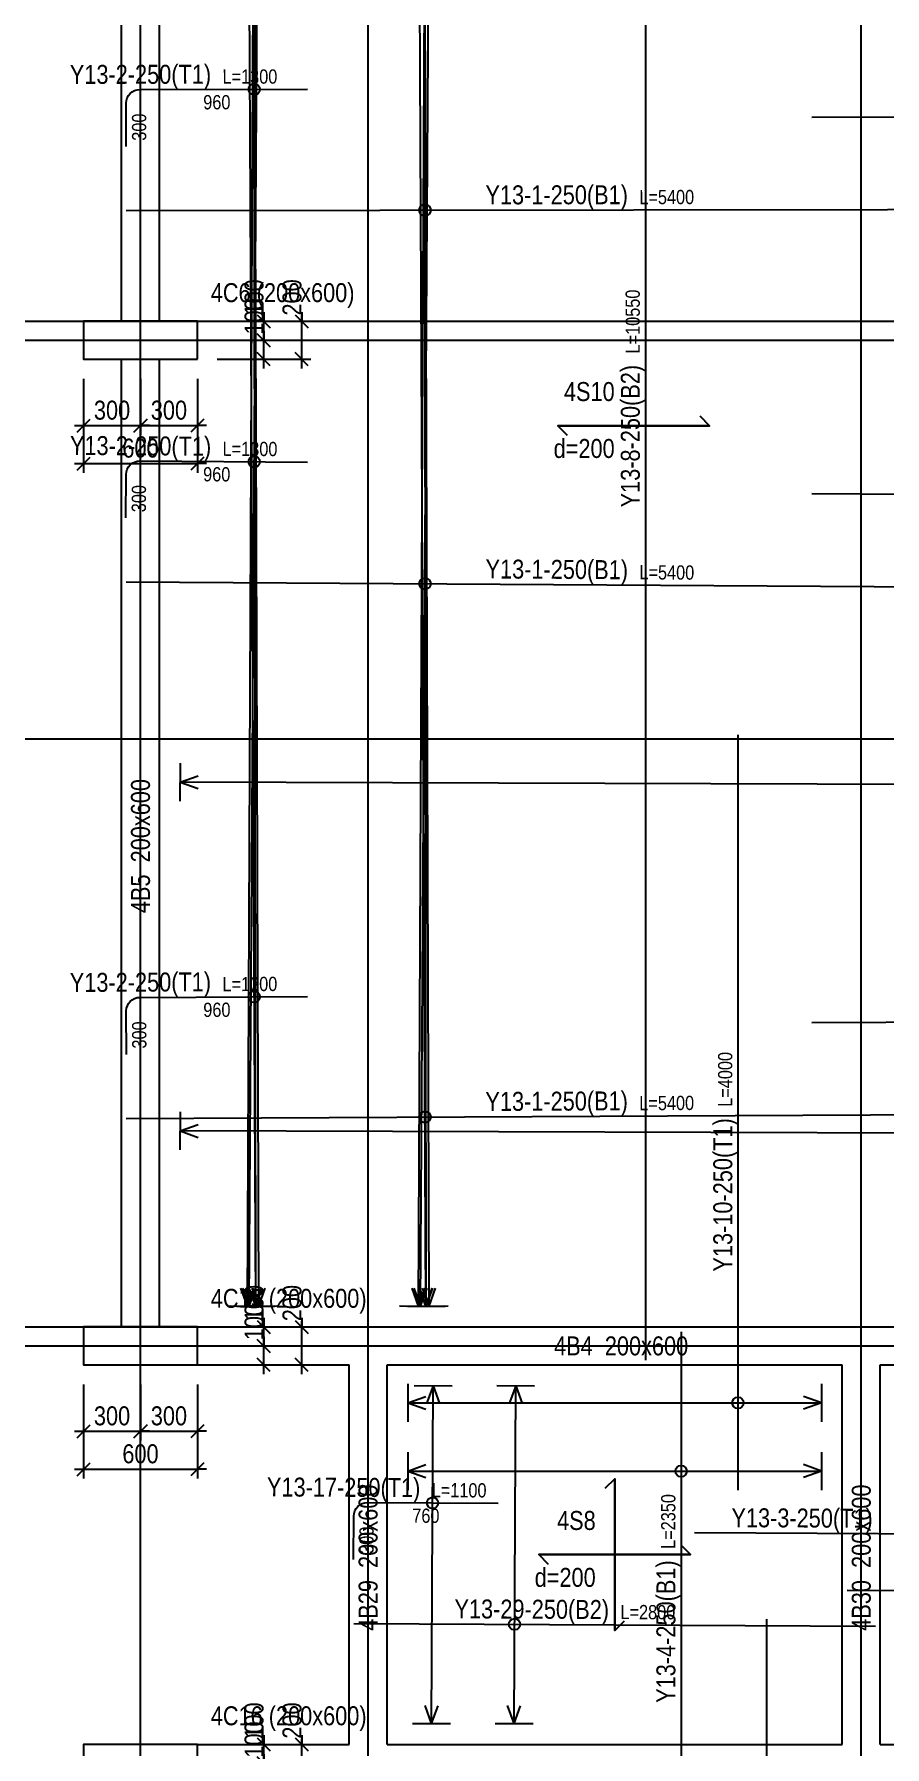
# Model space of a CAD drawing. Extents: x 0 to 206258, y -403073 to 0.
# Drawn here: x 140424 to 144908, y -28805 to -19780 of the extents above; entities that cross this region are included whole.
import ezdxf
from ezdxf.enums import TextEntityAlignment as Align
from ezdxf.lldxf.tags import DXFTag

# ---------------------------------------------------------------- set-up
doc = ezdxf.new("R2010")
doc.units = 0
doc.header["$LTSCALE"] = 1000
for name, color, linetype in [('Axis Line(Dir 1)', 8, 'CENTER2'), ('Axis Line(Dir 2)', 150, 'CENTER2'), ('Column Line', 7, 'Continuous'), ('Dimension Line', 5, 'Continuous'), ('Rebar Label', 6, 'Continuous'), ('Rebar Length Text', 8, 'Continuous'), ('Rebar Line', 7, 'Continuous'), ('Rebar Span Line', 5, 'Continuous'), ('Slab Edge Line', 5, 'Continuous'), ('Slab Label', 5, 'Continuous'), ('Top Rebar Label', 6, 'Continuous'), ('Top Rebar Length Text', 8, 'Continuous'), ('Top Rebar Line', 7, 'Continuous'), ('Top Rebar Span Line', 5, 'Continuous')]:
    doc.layers.add(name, color=color, linetype=linetype)
for name, color, linetype, true_color in [('Beam Label', 159, 'Continuous', 0x35424f), ('Beam Line', 159, 'HIDDEN2', 0x35424f), ('Column Label', 159, 'Continuous', 0x35424f), ('Ghost Axis Line', 254, 'Continuous', 0xbebebe)]:
    doc.layers.add(name, color=color, linetype=linetype, true_color=true_color)
doc.styles.add('Beam Label', font='ARIALN.TTF', dxfattribs={"height": 100})
doc.styles.add('Column Label', font='ARIALN.TTF', dxfattribs={"height": 100})
doc.styles.add('Dimension Text', font='ARIALN.TTF', dxfattribs={"height": 100})
doc.styles.add('Rebar Label', font='ARIALN.TTF', dxfattribs={"height": 100})
doc.styles.add('Rebar Length Text', font='ARIALN.TTF', dxfattribs={"height": 75})
doc.styles.add('Slab Label', font='ARIALN.TTF', dxfattribs={"height": 100})
doc.styles.add('Top Rebar Label', font='ARIALN.TTF', dxfattribs={"height": 100})
doc.styles.add('Top Rebar Length Text', font='ARIALN.TTF', dxfattribs={"height": 75})
tags = doc.linetypes.add('CENTER2', pattern=[1.125, 0.75, -0.125, 0.125, -0.125]).pattern_tags.tags
tags[10:11] = [DXFTag(74, 4), DXFTag(75, 0), DXFTag(340, '0'), DXFTag(46, 0.0), DXFTag(50, 0.0), DXFTag(44, 0.0), DXFTag(45, 0.0)]
tags[8:9] = [DXFTag(74, 4), DXFTag(75, 0), DXFTag(340, '0'), DXFTag(46, 0.0), DXFTag(50, 0.0), DXFTag(44, 0.0), DXFTag(45, 0.0)]
tags[6:7] = [DXFTag(74, 4), DXFTag(75, 0), DXFTag(340, '0'), DXFTag(46, 0.0), DXFTag(50, 0.0), DXFTag(44, 0.0), DXFTag(45, 0.0)]
tags[4:5] = [DXFTag(74, 4), DXFTag(75, 0), DXFTag(340, '0'), DXFTag(46, 0.0), DXFTag(50, 0.0), DXFTag(44, 0.0), DXFTag(45, 0.0)]
tags = doc.linetypes.add('HIDDEN2', pattern=[0.1875, 0.125, -0.0625]).pattern_tags.tags
tags[6:7] = [DXFTag(74, 4), DXFTag(75, 0), DXFTag(340, '0'), DXFTag(46, 0.0), DXFTag(50, 0.0), DXFTag(44, 0.0), DXFTag(45, 0.0)]
tags[4:5] = [DXFTag(74, 4), DXFTag(75, 0), DXFTag(340, '0'), DXFTag(46, 0.0), DXFTag(50, 0.0), DXFTag(44, 0.0), DXFTag(45, 0.0)]
doc.dimstyles.get("Standard").update_dxf_attribs({"dimtxt": 100, "dimasz": 30, "dimexe": 48.3, "dimexo": 103.5, "dimgap": 30, "dimtad": 1, "dimtoh": 1, "dimdec": 1, "dimdsep": 46, "dimtxsty": 'Dimension Text', "dimblk": 'PCDIM_TICK', "dimcen": 0.09, "dimclrd": 5, "dimclre": 5, "dimclrt": 5, "dimadec": 1, "dimazin": 0, "dimtp": 1, "dimtm": 1, "dimtfac": 1, "dimtdec": 4, "dimtofl": 0, "dimtmove": 0, "dimatfit": 3, "dimfxl": 1, "dimtolj": 1, "dimtzin": 0, "dimarcsym": 0})

# ---------------------------------------------------------------- blocks, each defined once
blk = doc.blocks.new('PCDIM_TICK')
at = {"layer": 'Dimension Line', "color": 0, "transparency": 33554687}
for p, q in [((1.15, 1.15), (-1.15, -1.15)), ((1.61, 0), (0, 0))]:
    blk.add_line(p, q, dxfattribs=at)
blk = doc.blocks.new('*U1092')
at = {"layer": 'Dimension Line', "color": 5, "true_color": 0x0000ff, "transparency": 16777216}
for p, q in [((140684.3, -21595.7), (140684.3, -21890.5)), ((140984.3, -21595.7), (140984.3, -21890.5)), ((140684.3, -21842.2), (140984.3, -21842.2))]:
    blk.add_line(p, q, dxfattribs=at)
at = {"layer": 'Dimension Line', "color": 5, "true_color": 0x0000ff, "transparency": 16777216, "xscale": 30, "yscale": 30, "rotation": 180.0000000000004}
blk.add_blockref('PCDIM_TICK', (140684.3, -21842.2), dxfattribs=at)
at = {"layer": 'Dimension Line', "color": 5, "true_color": 0x0000ff, "transparency": 16777216, "xscale": 30, "yscale": 30}
blk.add_blockref('PCDIM_TICK', (140984.3, -21842.2), dxfattribs=at)
at = {"layer": 'Dimension Line', "color": 5, "true_color": 0x0000ff, "transparency": 16777216, "insert": (140834.3, -21812.2), "char_height": 100, "width": 181.501, "attachment_point": 8, "style": 'Dimension Text'}
blk.add_mtext('300', dxfattribs=at)
blk = doc.blocks.new('*U1093')
at = {"layer": 'Dimension Line', "color": 5, "true_color": 0x0000ff, "transparency": 16777216}
for p, q in [((140984.3, -21595.7), (140984.3, -21890.5)), ((141284.3, -21595.7), (141284.3, -21890.5)), ((140984.3, -21842.2), (141284.3, -21842.2))]:
    blk.add_line(p, q, dxfattribs=at)
at = {"layer": 'Dimension Line', "color": 5, "true_color": 0x0000ff, "transparency": 16777216, "xscale": 30, "yscale": 30, "rotation": 180.0000000000004}
blk.add_blockref('PCDIM_TICK', (140984.3, -21842.2), dxfattribs=at)
at = {"layer": 'Dimension Line', "color": 5, "true_color": 0x0000ff, "transparency": 16777216, "xscale": 30, "yscale": 30}
blk.add_blockref('PCDIM_TICK', (141284.3, -21842.2), dxfattribs=at)
at = {"layer": 'Dimension Line', "color": 5, "true_color": 0x0000ff, "transparency": 16777216, "insert": (141134.3, -21812.2), "char_height": 100, "width": 181.501, "attachment_point": 8, "style": 'Dimension Text'}
blk.add_mtext('300', dxfattribs=at)
blk = doc.blocks.new('*U1094')
at = {"layer": 'Dimension Line', "color": 5, "true_color": 0x0000ff, "transparency": 16777216}
for p, q in [((140684.3, -21595.7), (140684.3, -22090.5)), ((141284.3, -21595.7), (141284.3, -22090.5)), ((140684.3, -22042.2), (141284.3, -22042.2))]:
    blk.add_line(p, q, dxfattribs=at)
at = {"layer": 'Dimension Line', "color": 5, "true_color": 0x0000ff, "transparency": 16777216, "xscale": 30, "yscale": 30, "rotation": 180.0000000000004}
blk.add_blockref('PCDIM_TICK', (140684.3, -22042.2), dxfattribs=at)
at = {"layer": 'Dimension Line', "color": 5, "true_color": 0x0000ff, "transparency": 16777216, "xscale": 30, "yscale": 30}
blk.add_blockref('PCDIM_TICK', (141284.3, -22042.2), dxfattribs=at)
at = {"layer": 'Dimension Line', "color": 5, "true_color": 0x0000ff, "transparency": 16777216, "insert": (140984.3, -22012.2), "char_height": 100, "width": 181.97, "attachment_point": 8, "style": 'Dimension Text'}
blk.add_mtext('600', dxfattribs=at)
blk = doc.blocks.new('*U1095')
at = {"layer": 'Dimension Line', "color": 5, "true_color": 0x0000ff, "transparency": 16777216}
for p, q in [((141634.3, -21392.2), (141634.3, -21362.2)), ((141387.8, -21392.2), (141682.6, -21392.2)), ((141634.3, -21492.2), (141634.3, -21392.2)), ((141387.8, -21492.2), (141682.6, -21492.2))]:
    blk.add_line(p, q, dxfattribs=at)
at = {"layer": 'Dimension Line', "color": 5, "true_color": 0x0000ff, "transparency": 16777216, "xscale": 30, "yscale": 30}
for p, rotation in [((141634.3, -21392.2), 89.99999999999447), ((141634.3, -21492.2), 269.9999999999834)]:
    blk.add_blockref('PCDIM_TICK', p, dxfattribs=dict(at, rotation=rotation))
at = {"layer": 'Dimension Line', "color": 5, "true_color": 0x0000ff, "transparency": 16777216, "insert": (141634.3, -21362.2), "char_height": 100, "width": 173.928, "attachment_point": 7, "rotation": 90, "style": 'Dimension Text'}
blk.add_mtext('100', dxfattribs=at)
blk = doc.blocks.new('*U1096')
at = {"layer": 'Dimension Line', "color": 5, "true_color": 0x0000ff, "transparency": 16777216}
for p, q in [((141387.8, -21292.2), (141682.6, -21292.2)), ((141634.3, -21292.2), (141634.3, -21262.2)), ((141634.3, -21392.2), (141634.3, -21292.2)), ((141387.8, -21392.2), (141682.6, -21392.2))]:
    blk.add_line(p, q, dxfattribs=at)
at = {"layer": 'Dimension Line', "color": 5, "true_color": 0x0000ff, "transparency": 16777216, "xscale": 30, "yscale": 30}
for p, rotation in [((141634.3, -21292.2), 89.99999999999447), ((141634.3, -21392.2), 269.9999999999834)]:
    blk.add_blockref('PCDIM_TICK', p, dxfattribs=dict(at, rotation=rotation))
at = {"layer": 'Dimension Line', "color": 5, "true_color": 0x0000ff, "transparency": 16777216, "insert": (141634.3, -21262.2), "char_height": 100, "width": 173.928, "attachment_point": 7, "rotation": 90, "style": 'Dimension Text'}
blk.add_mtext('100', dxfattribs=at)
blk = doc.blocks.new('*U1097')
at = {"layer": 'Dimension Line', "color": 5, "true_color": 0x0000ff, "transparency": 16777216}
for p, q in [((141387.8, -21292.2), (141882.6, -21292.2)), ((141834.3, -21292.2), (141834.3, -21262.2)), ((141834.3, -21492.2), (141834.3, -21292.2)), ((141387.8, -21492.2), (141882.6, -21492.2))]:
    blk.add_line(p, q, dxfattribs=at)
at = {"layer": 'Dimension Line', "color": 5, "true_color": 0x0000ff, "transparency": 16777216, "xscale": 30, "yscale": 30}
for p, rotation in [((141834.3, -21292.2), 89.99999999999447), ((141834.3, -21492.2), 269.9999999999834)]:
    blk.add_blockref('PCDIM_TICK', p, dxfattribs=dict(at, rotation=rotation))
at = {"layer": 'Dimension Line', "color": 5, "true_color": 0x0000ff, "transparency": 16777216, "insert": (141834.3, -21262.2), "char_height": 100, "width": 182.775, "attachment_point": 7, "rotation": 90, "style": 'Dimension Text'}
blk.add_mtext('200', dxfattribs=at)
blk = doc.blocks.new('*U1140')
at = {"layer": 'Dimension Line', "color": 5, "true_color": 0x0000ff, "transparency": 16777216}
for p, q in [((140684.3, -26895.7), (140684.3, -27190.5)), ((140984.3, -26895.7), (140984.3, -27190.5)), ((140684.3, -27142.2), (140984.3, -27142.2))]:
    blk.add_line(p, q, dxfattribs=at)
at = {"layer": 'Dimension Line', "color": 5, "true_color": 0x0000ff, "transparency": 16777216, "xscale": 30, "yscale": 30, "rotation": 180.0000000000004}
blk.add_blockref('PCDIM_TICK', (140684.3, -27142.2), dxfattribs=at)
at = {"layer": 'Dimension Line', "color": 5, "true_color": 0x0000ff, "transparency": 16777216, "xscale": 30, "yscale": 30}
blk.add_blockref('PCDIM_TICK', (140984.3, -27142.2), dxfattribs=at)
at = {"layer": 'Dimension Line', "color": 5, "true_color": 0x0000ff, "transparency": 16777216, "insert": (140834.3, -27112.2), "char_height": 100, "width": 181.501, "attachment_point": 8, "style": 'Dimension Text'}
blk.add_mtext('300', dxfattribs=at)
blk = doc.blocks.new('*U1141')
at = {"layer": 'Dimension Line', "color": 5, "true_color": 0x0000ff, "transparency": 16777216}
for p, q in [((140984.3, -26895.7), (140984.3, -27190.5)), ((141284.3, -26895.7), (141284.3, -27190.5)), ((140984.3, -27142.2), (141284.3, -27142.2))]:
    blk.add_line(p, q, dxfattribs=at)
at = {"layer": 'Dimension Line', "color": 5, "true_color": 0x0000ff, "transparency": 16777216, "xscale": 30, "yscale": 30, "rotation": 180.0000000000004}
blk.add_blockref('PCDIM_TICK', (140984.3, -27142.2), dxfattribs=at)
at = {"layer": 'Dimension Line', "color": 5, "true_color": 0x0000ff, "transparency": 16777216, "xscale": 30, "yscale": 30}
blk.add_blockref('PCDIM_TICK', (141284.3, -27142.2), dxfattribs=at)
at = {"layer": 'Dimension Line', "color": 5, "true_color": 0x0000ff, "transparency": 16777216, "insert": (141134.3, -27112.2), "char_height": 100, "width": 181.501, "attachment_point": 8, "style": 'Dimension Text'}
blk.add_mtext('300', dxfattribs=at)
blk = doc.blocks.new('*U1142')
at = {"layer": 'Dimension Line', "color": 5, "true_color": 0x0000ff, "transparency": 16777216}
for p, q in [((140684.3, -26895.7), (140684.3, -27390.5)), ((141284.3, -26895.7), (141284.3, -27390.5)), ((140684.3, -27342.2), (141284.3, -27342.2))]:
    blk.add_line(p, q, dxfattribs=at)
at = {"layer": 'Dimension Line', "color": 5, "true_color": 0x0000ff, "transparency": 16777216, "xscale": 30, "yscale": 30, "rotation": 180.0000000000004}
blk.add_blockref('PCDIM_TICK', (140684.3, -27342.2), dxfattribs=at)
at = {"layer": 'Dimension Line', "color": 5, "true_color": 0x0000ff, "transparency": 16777216, "xscale": 30, "yscale": 30}
blk.add_blockref('PCDIM_TICK', (141284.3, -27342.2), dxfattribs=at)
at = {"layer": 'Dimension Line', "color": 5, "true_color": 0x0000ff, "transparency": 16777216, "insert": (140984.3, -27312.2), "char_height": 100, "width": 181.97, "attachment_point": 8, "style": 'Dimension Text'}
blk.add_mtext('600', dxfattribs=at)
blk = doc.blocks.new('*U1143')
at = {"layer": 'Dimension Line', "color": 5, "true_color": 0x0000ff, "transparency": 16777216}
for p, q in [((141387.8, -26692.2), (141682.6, -26692.2)), ((141634.3, -26692.2), (141634.3, -26662.2)), ((141634.3, -26792.2), (141634.3, -26692.2)), ((141387.8, -26792.2), (141682.6, -26792.2))]:
    blk.add_line(p, q, dxfattribs=at)
at = {"layer": 'Dimension Line', "color": 5, "true_color": 0x0000ff, "transparency": 16777216, "xscale": 30, "yscale": 30}
for p, rotation in [((141634.3, -26692.2), 89.99999999999447), ((141634.3, -26792.2), 269.9999999999834)]:
    blk.add_blockref('PCDIM_TICK', p, dxfattribs=dict(at, rotation=rotation))
at = {"layer": 'Dimension Line', "color": 5, "true_color": 0x0000ff, "transparency": 16777216, "insert": (141634.3, -26662.2), "char_height": 100, "width": 173.928, "attachment_point": 7, "rotation": 90, "style": 'Dimension Text'}
blk.add_mtext('100', dxfattribs=at)
blk = doc.blocks.new('*U1144')
at = {"layer": 'Dimension Line', "color": 5, "true_color": 0x0000ff, "transparency": 16777216}
for p, q in [((141387.8, -26592.2), (141682.6, -26592.2)), ((141634.3, -26592.2), (141634.3, -26562.2)), ((141634.3, -26692.2), (141634.3, -26592.2)), ((141387.8, -26692.2), (141682.6, -26692.2))]:
    blk.add_line(p, q, dxfattribs=at)
at = {"layer": 'Dimension Line', "color": 5, "true_color": 0x0000ff, "transparency": 16777216, "xscale": 30, "yscale": 30}
for p, rotation in [((141634.3, -26592.2), 89.99999999999447), ((141634.3, -26692.2), 269.9999999999834)]:
    blk.add_blockref('PCDIM_TICK', p, dxfattribs=dict(at, rotation=rotation))
at = {"layer": 'Dimension Line', "color": 5, "true_color": 0x0000ff, "transparency": 16777216, "insert": (141634.3, -26562.2), "char_height": 100, "width": 173.928, "attachment_point": 7, "rotation": 90, "style": 'Dimension Text'}
blk.add_mtext('100', dxfattribs=at)
blk = doc.blocks.new('*U1145')
at = {"layer": 'Dimension Line', "color": 5, "true_color": 0x0000ff, "transparency": 16777216}
for p, q in [((141387.8, -26592.2), (141882.6, -26592.2)), ((141834.3, -26592.2), (141834.3, -26562.2)), ((141834.3, -26792.2), (141834.3, -26592.2)), ((141387.8, -26792.2), (141882.6, -26792.2))]:
    blk.add_line(p, q, dxfattribs=at)
at = {"layer": 'Dimension Line', "color": 5, "true_color": 0x0000ff, "transparency": 16777216, "xscale": 30, "yscale": 30}
for p, rotation in [((141834.3, -26592.2), 89.99999999999447), ((141834.3, -26792.2), 269.9999999999834)]:
    blk.add_blockref('PCDIM_TICK', p, dxfattribs=dict(at, rotation=rotation))
at = {"layer": 'Dimension Line', "color": 5, "true_color": 0x0000ff, "transparency": 16777216, "insert": (141834.3, -26562.2), "char_height": 100, "width": 182.775, "attachment_point": 7, "rotation": 90, "style": 'Dimension Text'}
blk.add_mtext('200', dxfattribs=at)
blk = doc.blocks.new('*U1209')
at = {"layer": 'Dimension Line', "color": 5, "true_color": 0x0000ff, "transparency": 16777216}
for p, q in [((141634.3, -28892.2), (141634.3, -28862.2)), ((141387.8, -28892.2), (141682.6, -28892.2)), ((141634.3, -28992.2), (141634.3, -28892.2)), ((141387.8, -28992.2), (141682.6, -28992.2))]:
    blk.add_line(p, q, dxfattribs=at)
at = {"layer": 'Dimension Line', "color": 5, "true_color": 0x0000ff, "transparency": 16777216, "xscale": 30, "yscale": 30}
for p, rotation in [((141634.3, -28892.2), 89.99999999999447), ((141634.3, -28992.2), 269.9999999999834)]:
    blk.add_blockref('PCDIM_TICK', p, dxfattribs=dict(at, rotation=rotation))
at = {"layer": 'Dimension Line', "color": 5, "true_color": 0x0000ff, "transparency": 16777216, "insert": (141634.3, -28862.2), "char_height": 100, "width": 173.928, "attachment_point": 7, "rotation": 90, "style": 'Dimension Text'}
blk.add_mtext('100', dxfattribs=at)
blk = doc.blocks.new('*U1210')
at = {"layer": 'Dimension Line', "color": 5, "true_color": 0x0000ff, "transparency": 16777216}
for p, q in [((141634.3, -28792.2), (141634.3, -28762.2)), ((141387.8, -28792.2), (141682.6, -28792.2)), ((141634.3, -28892.2), (141634.3, -28792.2)), ((141387.8, -28892.2), (141682.6, -28892.2))]:
    blk.add_line(p, q, dxfattribs=at)
at = {"layer": 'Dimension Line', "color": 5, "true_color": 0x0000ff, "transparency": 16777216, "xscale": 30, "yscale": 30}
for p, rotation in [((141634.3, -28792.2), 89.99999999999447), ((141634.3, -28892.2), 269.9999999999834)]:
    blk.add_blockref('PCDIM_TICK', p, dxfattribs=dict(at, rotation=rotation))
at = {"layer": 'Dimension Line', "color": 5, "true_color": 0x0000ff, "transparency": 16777216, "insert": (141634.3, -28762.2), "char_height": 100, "width": 173.928, "attachment_point": 7, "rotation": 90, "style": 'Dimension Text'}
blk.add_mtext('100', dxfattribs=at)
blk = doc.blocks.new('*U1211')
at = {"layer": 'Dimension Line', "color": 5, "true_color": 0x0000ff, "transparency": 16777216}
for p, q in [((141834.3, -28792.2), (141834.3, -28762.2)), ((141387.8, -28792.2), (141882.6, -28792.2)), ((141834.3, -28992.2), (141834.3, -28792.2)), ((141387.8, -28992.2), (141882.6, -28992.2))]:
    blk.add_line(p, q, dxfattribs=at)
at = {"layer": 'Dimension Line', "color": 5, "true_color": 0x0000ff, "transparency": 16777216, "xscale": 30, "yscale": 30}
for p, rotation in [((141834.3, -28792.2), 89.99999999999447), ((141834.3, -28992.2), 269.9999999999834)]:
    blk.add_blockref('PCDIM_TICK', p, dxfattribs=dict(at, rotation=rotation))
at = {"layer": 'Dimension Line', "color": 5, "true_color": 0x0000ff, "transparency": 16777216, "insert": (141834.3, -28762.2), "char_height": 100, "width": 182.775, "attachment_point": 7, "rotation": 90, "style": 'Dimension Text'}
blk.add_mtext('200', dxfattribs=at)

msp = doc.modelspace()

# ---------------------------------------------------------------- linework, layer by layer
at = {"layer": 'Axis Line(Dir 1)', "transparency": 33554687}
for points in [[(138984.29, -21392.207), (156784.29, -21392.207)], [(138984.29, -23492.207), (156784.29, -23492.207)], [(138984.29, -26692.207), (156784.29, -26692.207)]]:
    msp.add_lwpolyline(points, dxfattribs=at)
at = {"layer": 'Axis Line(Dir 2)', "transparency": 33554687}
for points in [[(140984.29, -38092.207), (140984.29, -14292.207)], [(142184.29, -38092.207), (142184.29, -14292.207)], [(144784.29, -38092.207), (144784.29, -14292.207)]]:
    msp.add_lwpolyline(points, dxfattribs=at)
at = {"layer": 'Beam Line', "linetype": 'Continuous', "transparency": 33554687}
for points in [[(140884.29, -21292.207), (140884.29, -16392.207)], [(140884.29, -26592.207), (140884.29, -21492.207)], [(142084.29, -28792.207), (142084.29, -26792.207)]]:
    msp.add_lwpolyline(points, dxfattribs=at)
at = {"layer": 'Beam Line', "transparency": 33554687}
for points in [[(141084.29, -21292.207), (141084.29, -16392.207)], [(141084.29, -26592.207), (141084.29, -21492.207)], [(141284.29, -26592.207), (145884.29, -26592.207)], [(141284.29, -26792.207), (142084.29, -26792.207)], [(142284.29, -28792.207), (142284.29, -26792.207)], [(142284.29, -26792.207), (144684.29, -26792.207)], [(144684.29, -28792.207), (144684.29, -26792.207)], [(144884.29, -28792.207), (144884.29, -26792.207)], [(144884.29, -26792.207), (145884.29, -26792.207)], [(141284.29, -28792.207), (142084.29, -28792.207)], [(142284.29, -28792.207), (144684.29, -28792.207)], [(144884.29, -28792.207), (145884.29, -28792.207)]]:
    msp.add_lwpolyline(points, dxfattribs=at)
at = {"layer": 'Column Line', "transparency": 33554687}
for points in [[(141284.29, -21492.207), (141284.29, -21292.207), (140684.29, -21292.207), (140684.29, -21492.207)], [(141284.29, -26792.207), (141284.29, -26592.207), (140684.29, -26592.207), (140684.29, -26792.207)], [(141284.29, -28992.207), (141284.29, -28792.207), (140684.29, -28792.207), (140684.29, -28992.207)]]:
    msp.add_lwpolyline(points, close=True, dxfattribs=at)
at = {"layer": 'Ghost Axis Line', "transparency": 33554687}
for points in [[(138984.29, -21292.207), (156784.29, -21292.207)], [(138984.29, -26592.207), (156784.29, -26592.207)]]:
    msp.add_lwpolyline(points, dxfattribs=at)
at = {"layer": 'Rebar Label', "transparency": 33554687}
for centre in [(141584.29, -20070.196), (142484.29, -20706.619), (141584.29, -22032.406), (142484.29, -22675.456), (141584.29, -24852.446), (142484.29, -25485.714), (144134.29, -26992.207), (143834.29, -27352.207), (142524.29, -27519.739), (142956.29, -28159.343)]:
    msp.add_circle(centre, 30, dxfattribs=at)
at = {"layer": 'Rebar Line', "transparency": 33554687}
for points in [[(143646.79, -16217.207), (143646.79, -26767.207)], [(140909.291, -20708.505), (146259.29, -20702.098)], [(140909.294, -22665.764), (146259.287, -22698.687)], [(140909.292, -25493.132), (146259.288, -25467.935)], [(143834.29, -26617.207), (143834.29, -28967.207)], [(144709.292, -27980.351), (148059.288, -27996.613)], [(142109.292, -28155.231), (144859.288, -28168.581)]]:
    msp.add_lwpolyline(points, dxfattribs=at)
at = {"layer": 'Rebar Span Line', "transparency": 33554687}
for p, q in [((142488.983, -26482.208), (142441.982, -16502.205)), ((142450.615, -26482.208), (142495.368, -16502.205)), ((142460.864, -26482.209), (142522.28, -16502.205)), ((142505.591, -26482.207), (142476.788, -16502.206)), ((142491.207, -26482.207), (142479.255, -16502.207)), ((141193.966, -23821.014), (141194.613, -23621.015)), ((141194.29, -23721.014), (141288.369, -23687.117)), ((145974.291, -23736.478), (141194.29, -23721.014)), ((141194.29, -23721.014), (141288.148, -23755.52)), ((142450.615, -26482.208), (142416.835, -26388.086)), ((142460.864, -26482.209), (142427.241, -26388.031)), ((142450.615, -26482.208), (142485.238, -26388.393)), ((142488.983, -26482.208), (142454.339, -26388.401)), ((142491.207, -26482.207), (142456.893, -26388.278)), ((142460.864, -26482.209), (142495.644, -26388.452)), ((142505.591, -26482.207), (142471.118, -26388.337)), ((142488.983, -26482.208), (142522.743, -26388.079)), ((142491.207, -26482.207), (142525.297, -26388.197)), ((142505.591, -26482.207), (142539.522, -26388.139)), ((142350.616, -26481.759), (142550.614, -26482.656)), ((142360.866, -26481.593), (142560.862, -26482.824)), ((142388.985, -26482.679), (142588.982, -26481.737)), ((142391.207, -26482.326), (142591.207, -26482.087)), ((142405.591, -26482.496), (142605.591, -26481.918)), ((142862.394, -26901.72), (143062.392, -26902.691)), ((142962.393, -26902.205), (142927.735, -26996.007)), ((142953.752, -28682.208), (142962.393, -26902.205)), ((142962.393, -26902.205), (142996.138, -26996.339)), ((142394.29, -27252.207), (142394.29, -27452.207)), ((144574.29, -27252.207), (144574.29, -27452.207)), ((142394.29, -27352.207), (142488.26, -27318.005)), ((144574.29, -27352.207), (144480.321, -27318.005)), ((142394.29, -27352.207), (144574.29, -27352.207)), ((142394.29, -27352.207), (142488.26, -27386.409)), ((144574.29, -27352.207), (144480.321, -27386.409)), ((142953.752, -28682.208), (142920.007, -28588.074)), ((142953.752, -28682.208), (142988.41, -28588.406)), ((142853.753, -28681.722), (143053.751, -28682.693))]:
    msp.add_line(p, q, dxfattribs=at)
at = {"layer": 'Slab Edge Line', "transparency": 33554687}
for points in [[(143934.793, -21793.212), (143984.29, -21842.709)], [(143184.29, -21842.709), (143984.29, -21842.709)], [(143233.788, -21892.207), (143184.29, -21842.709)], [(143434.793, -27441.704), (143484.29, -27392.207)], [(143484.29, -28192.207), (143484.29, -27392.207)], [(143084.29, -27792.207), (143884.29, -27792.207)], [(143133.788, -27841.704), (143084.29, -27792.207)], [(143834.793, -27742.709), (143884.29, -27792.207)], [(143533.788, -28142.709), (143484.29, -28192.207)]]:
    msp.add_lwpolyline(points, close=True, dxfattribs=at)
at = {"layer": 'Top Rebar Line', "transparency": 33554687}
for points in [[(140909.65, -20371.004), (140909.376, -20142.476, -0.41421356), (140980.762, -20070.919), (141864.29, -20069.861)], [(140907.448, -22328.246), (140908.854, -22099.722, -0.41421356), (140980.764, -22028.692), (141864.29, -22034.129)], [(140910.705, -25155.621), (140909.629, -24927.095, -0.41421356), (140980.763, -24855.288), (141864.29, -24851.127)], [(142107.836, -27817.72), (142108.946, -27589.194, -0.41421356), (142180.763, -27518.071), (142869.284, -27521.413)]]:
    msp.add_lwpolyline(points, format="xyb", dxfattribs=at)
for points in [[(144524.291, -20216.675), (146869.29, -20213.867)], [(144524.295, -22200.501), (146869.279, -22214.931)], [(144134.29, -23472.207), (144134.29, -27452.207)], [(144524.293, -24988.601), (146869.284, -24977.557)], [(143904.293, -27676.439), (145844.29, -27685.857)], [(144284.29, -28132.207), (144284.29, -30192.207)]]:
    msp.add_lwpolyline(points, dxfattribs=at)
at = {"layer": 'Top Rebar Span Line', "transparency": 33554687}
for p, q in [((141591.966, -26482.208), (141544.964, -16502.205)), ((141547.738, -26482.208), (141592.491, -16502.205)), ((141556.907, -26482.209), (141618.322, -16502.205)), ((141607.423, -26482.207), (141578.62, -16502.206)), ((141591.969, -26482.207), (141580.017, -16502.207)), ((141193.966, -25659.096), (141194.613, -25459.097)), ((141194.29, -25559.096), (141288.369, -25525.198)), ((145974.291, -25574.56), (141194.29, -25559.096)), ((141194.29, -25559.096), (141288.148, -25593.602)), ((141547.738, -26482.208), (141513.958, -26388.086)), ((141556.907, -26482.209), (141523.284, -26388.031)), ((141547.738, -26482.208), (141582.361, -26388.393)), ((141556.907, -26482.209), (141591.687, -26388.452)), ((141591.966, -26482.208), (141557.322, -26388.401)), ((141591.969, -26482.207), (141557.655, -26388.278)), ((141607.423, -26482.207), (141572.95, -26388.337)), ((141591.966, -26482.208), (141625.725, -26388.079)), ((141591.969, -26482.207), (141626.059, -26388.197)), ((141607.423, -26482.207), (141641.354, -26388.139)), ((141447.739, -26481.759), (141647.737, -26482.656)), ((141456.909, -26481.593), (141656.905, -26482.824)), ((141491.967, -26482.679), (141691.965, -26481.737)), ((141491.97, -26482.326), (141691.969, -26482.087)), ((141507.424, -26482.496), (141707.423, -26481.918)), ((142394.29, -26892.207), (142394.29, -27092.207)), ((144574.29, -26892.207), (144574.29, -27092.207)), ((142394.29, -26992.207), (142488.26, -26958.005)), ((142427.289, -26901.72), (142627.287, -26902.691)), ((142527.288, -26902.205), (142492.63, -26996.007)), ((142518.647, -28682.208), (142527.288, -26902.205)), ((142527.288, -26902.205), (142561.034, -26996.339)), ((144574.29, -26992.207), (144480.321, -26958.005)), ((142394.29, -26992.207), (144574.29, -26992.207)), ((142394.29, -26992.207), (142488.26, -27026.409)), ((144574.29, -26992.207), (144480.321, -27026.409)), ((142518.647, -28682.208), (142484.902, -28588.074)), ((142518.647, -28682.208), (142553.305, -28588.406)), ((142418.649, -28681.722), (142618.646, -28682.693))]:
    msp.add_line(p, q, dxfattribs=at)

# ---------------------------------------------------------------- texts
at = {"layer": 'Beam Label', "transparency": 33554687, "style": 'Beam Label'}
for s, p in [('4B5  200x600 ', (140984.29, -24042.207)), ('4B29  200x600 ', (142184.29, -27792.207)), ('4B30  200x600 ', (144784.29, -27792.207))]:
    msp.add_text(s, height=100, rotation=90, dxfattribs=at).set_placement(p, align=Align.MIDDLE_CENTER)
msp.add_text('4B4  200x600 ', height=100, dxfattribs=at).set_placement((143534.29, -26692.207), align=Align.MIDDLE_CENTER)
at = {"layer": 'Column Label', "transparency": 33554687, "style": 'Column Label'}
for s, p in [('4C6 (200x600)', (141355.001, -21221.496)), ('4C15 (200x600)', (141355.001, -26521.496)), ('4C16 (200x600)', (141355.001, -28721.496))]:
    msp.add_text(s, height=100, dxfattribs=at).set_placement(p, align=Align.BOTTOM_LEFT)
at = {"layer": 'Rebar Label', "transparency": 33554687, "style": 'Rebar Label'}
for s, rotation, p in [(' Y13-1-250(B1)', 0.0686177, (143554.255, -20675.337)), (' Y13-8-250(B2)', 90, (143616.79, -21522.207)), (' Y13-1-250(B1)', 359.647415, (143554.476, -22652.041)), (' Y13-1-250(B1)', 0.2698368, (143554.149, -25450.675)), (' Y13-4-250(B1)', 90, (143804.29, -27822.207)), (' Y13-29-250(B2)', 359.7218673, (143454.436, -28131.761))]:
    msp.add_text(s, height=100, rotation=rotation, dxfattribs=at).set_placement(p, align=Align.RIGHT)
at = {"layer": 'Rebar Length Text', "transparency": 33554687, "style": 'Rebar Length Text'}
for s, rotation, p in [('L=5400', 0.0686177, (143614.254, -20675.266)), ('L=10550', 90, (143616.79, -21462.207)), ('L=5400', 359.647415, (143614.474, -22652.41)), ('L=5400', 0.2698368, (143614.149, -25450.393)), ('L=2350', 90, (143804.29, -27762.207)), ('L=2800', 359.7218673, (143514.436, -28132.052))]:
    msp.add_text(s, height=75, rotation=rotation, dxfattribs=at).set_placement(p)
at = {"layer": 'Slab Label', "transparency": 33554687, "style": 'Slab Label'}
for s, p in [('4S10', (143484.29, -21742.709)), ('d=200', (143484.29, -22042.709)), ('4S8', (143384.29, -27692.207)), ('d=200', (143384.29, -27992.207))]:
    msp.add_text(s, height=100, dxfattribs=at).set_placement(p, align=Align.BOTTOM_RIGHT)
at = {"layer": 'Top Rebar Label', "transparency": 33554687, "style": 'Top Rebar Label'}
for s, rotation, p in [(' Y13-2-250(T1)', 0.0686177, (141356.755, -20040.469)), (' Y13-2-250(T1)', 359.647415, (141356.977, -22001.006)), (' Y13-2-250(T1)', 0.2698368, (141356.65, -24823.517)), (' Y13-10-250(T1)', 90, (144104.29, -25492.207)), (' Y13-17-250(T1)', 359.7218673, (142459.434, -27489.423)), (' Y13-3-250(T1)', 359.7218673, (144844.438, -27651.003))]:
    msp.add_text(s, height=100, rotation=rotation, dxfattribs=at).set_placement(p, align=Align.RIGHT)
at = {"layer": 'Top Rebar Length Text', "transparency": 33554687, "style": 'Top Rebar Length Text'}
for s, rotation, p in [('L=1300', 0.0686177, (141416.755, -20040.397)), ('L=1300', 359.647415, (141416.976, -22001.375)), ('L=1300', 0.2698368, (141416.65, -24823.235)), ('L=4000', 90, (144104.29, -25432.207)), ('L=1100', 359.7218673, (142519.433, -27489.715))]:
    msp.add_text(s, height=75, rotation=rotation, dxfattribs=at).set_placement(p)
for s, rotation, p in [('960', 0.0686177, (141386.916, -20175.433)), ('960', 359.647415, (141386.146, -22136.188)), ('960', 0.2698368, (141387.286, -24958.375)), ('760', 359.7218673, (142488.778, -27624.567))]:
    msp.add_text(s, height=75, rotation=rotation, dxfattribs=at).set_placement(p, align=Align.CENTER)
for rotation, p in [(90.0686177, (140939.614, -20340.968)), (89.647415, (140937.632, -22298.431)), (90.2698368, (140940.564, -25125.48)), (89.7218673, (142137.981, -27787.866))]:
    msp.add_text('300', height=75, rotation=rotation, dxfattribs=at).set_placement(p, align=Align.TOP_LEFT)

# ---------------------------------------------------------------- dimensions: what is measured, and where the dimension line sits
at = {"layer": 'Dimension Line', "transparency": 33554687}
for p1, p2, distance, picture, middle in [((141284.29, -21392.207), (141284.29, -21292.207), -350, '*U1096', (141634.29, -21342.207)), ((141284.29, -21492.207), (141284.29, -21292.207), -550, '*U1097', (141834.29, -21392.207)), ((141284.29, -21492.207), (141284.29, -21392.207), -350, '*U1095', (141634.29, -21442.207)), ((140684.29, -21492.207), (140984.29, -21492.207), -350, '*U1092', (140834.29, -21842.207)), ((140684.29, -21492.207), (141284.29, -21492.207), -550, '*U1094', (140984.29, -22042.207)), ((140984.29, -21492.207), (141284.29, -21492.207), -350, '*U1093', (141134.29, -21842.207)), ((141284.29, -26692.207), (141284.29, -26592.207), -350, '*U1144', (141634.29, -26642.207)), ((141284.29, -26792.207), (141284.29, -26592.207), -550, '*U1145', (141834.29, -26692.207)), ((141284.29, -26792.207), (141284.29, -26692.207), -350, '*U1143', (141634.29, -26742.207)), ((140684.29, -26792.207), (140984.29, -26792.207), -350, '*U1140', (140834.29, -27142.207)), ((140684.29, -26792.207), (141284.29, -26792.207), -550, '*U1142', (140984.29, -27342.207)), ((140984.29, -26792.207), (141284.29, -26792.207), -350, '*U1141', (141134.29, -27142.207)), ((141284.29, -28892.207), (141284.29, -28792.207), -350, '*U1210', (141634.29, -28842.207)), ((141284.29, -28992.207), (141284.29, -28792.207), -550, '*U1211', (141834.29, -28892.207)), ((141284.29, -28992.207), (141284.29, -28892.207), -350, '*U1209', (141634.29, -28942.207))]:
    dim = msp.add_aligned_dim(p1=p1, p2=p2, distance=distance, dimstyle='Standard', override={"dimscale": 1, "dimtxt": 100, "dimasz": 30, "dimexe": 48.3, "dimexo": 103.5, "dimgap": 30, "dimtad": 1, "dimtih": 0, "dimdec": 1, "dimlfac": 1, "dimzin": 8, "dimlunit": 2, "dimpost": '', "dimtxsty": 'Dimension Text', "dimblk": 'PCDIM_TICK', "dimse1": 0, "dimse2": 0, "dimsd2": 0, "dimclrd": 5, "dimclre": 5, "dimclrt": 5, "dimaunit": 0, "dimadec": 1, "dimazin": 0, "dimtol": 0, "dimtp": 1, "dimtm": 1, "dimtmove": 0}, dxfattribs=at)
    dim.commit()
    dim.dimension.update_dxf_attribs({"geometry": picture, "text_midpoint": middle})

doc.saveas('drawing.dxf')
